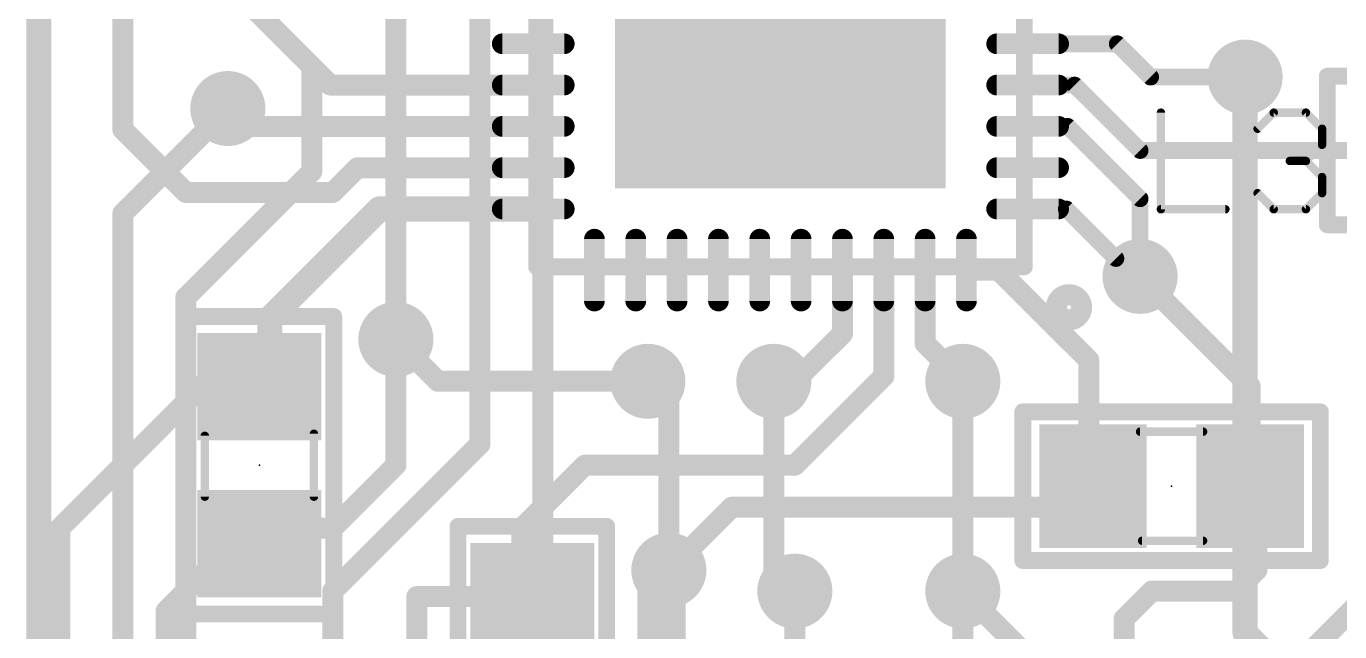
# Model space of a CAD drawing. Extents: x -16 to 117, y 0 to 53.
# Drawn here: x 17.63 to 33.51, y 20.08 to 27.41 of the extents above; entities that cross this region are included whole.
import ezdxf

# ---------------------------------------------------------------- set-up
doc = ezdxf.new("R2010")
doc.units = 0
for name, color, linetype in [('1', 12, 'CONTINUOUS'), ('16', 132, 'CONTINUOUS'), ('18', 110, 'CONTINUOUS'), ('21', 53, 'CONTINUOUS'), ('23', 53, 'CONTINUOUS'), ('51', 253, 'CONTINUOUS')]:
    doc.layers.add(name, color=color, linetype=linetype)

# ---------------------------------------------------------------- blocks, each defined once
blk = doc.blocks.new('RECT')
blk.add_solid([(-0.5, -0.5), (0.5, -0.5), (-0.5, 0.5), (0.5, 0.5)])
blk = doc.blocks.new('RECT40000X160000R100')
at = {"const_width": 0.125}
blk.add_lwpolyline([(0.0625, -0.375), (0.0625, 0.375, 0.4142), (0, 0.4375), (0, 0.4375, 0.4142), (-0.0625, 0.375), (-0.0625, -0.375, 0.4142), (0, -0.4375), (0, -0.4375, 0.4142)], format="xyb", close=True, dxfattribs=at)
blk.add_solid([(-0.0254, -0.4004), (0.0254, -0.4004), (-0.0254, 0.4004), (0.0254, 0.4004)])
blk = doc.blocks.new('ROUNDV')
at = {"const_width": 0.5}
blk.add_lwpolyline([(0, -0.25, 1), (0, 0.25, 1), (0, -0.25)], format="xyb", dxfattribs=at)

msp = doc.modelspace()

# ---------------------------------------------------------------- linework, layer by layer
at = {"layer": '1'}
for points, const_width in [([(18.796, 26.162), (18.796, 31.496)], 0.254), ([(25.5, 28.7), (26.75, 27.45)], 0.254), ([(26.75, 27.45), (27.5, 28.2)], 0.254), ([(20.066, 27.94), (21.306, 26.7)], 0.254), ([(30.824, 27.2), (29.74, 27.2)], 0.2032), ([(31.227, 26.797), (30.824, 27.2)], 0.2032), ([(32.37, 26.797), (31.227, 26.797)], 0.2032), ([(21.306, 26.7), (23.76, 26.7)], 0.254), ([(29.74, 26.7), (30.308, 26.7)], 0.2032), ([(30.308, 26.7), (31.1, 25.908)], 0.2032), ([(20.066, 26.416), (20.282, 26.2)], 0.254), ([(18.796, 26.162), (19.558, 25.4)], 0.254), ([(20.282, 26.2), (23.76, 26.2)], 0.254), ([(30.2238, 26.2), (29.74, 26.2)], 0.2032), ([(31.1, 25.3238), (30.2238, 26.2)], 0.2032), ([(31.1, 25.908), (34.214, 25.908)], 0.2032), ([(21.336, 25.4), (21.636, 25.7)], 0.254), ([(21.636, 25.7), (23.76, 25.7)], 0.254), ([(19.558, 25.4), (21.336, 25.4)], 0.254), ([(31.1, 24.384), (31.1, 25.3238)], 0.2032), ([(20.574, 23.876), (21.898, 25.2)], 0.3048), ([(21.898, 25.2), (23.76, 25.2)], 0.3048), ([(30.2078, 25.2), (29.74, 25.2)], 0.2032), ([(30.807, 24.6008), (30.2078, 25.2)], 0.2032), ([(30.8832, 24.6008), (30.807, 24.6008)], 0.254), ([(31.1, 24.384), (30.8832, 24.6008)], 0.254), ([(27.5, 24.46), (27.5, 23.69)], 0.254), ([(28, 23.174), (28, 24.46)], 0.254), ([(28.5, 24.46), (28.5, 23.57)], 0.254), ([(29, 24.46), (29.388, 24.46)], 0.254), ([(29.388, 24.46), (30.48, 23.368)], 0.254), ([(32.431, 23.053), (31.1, 24.384)], 0.254), ([(20.574, 23.114), (20.574, 23.876)], 0.3048), ([(22.098, 22.098), (22.098, 23.622)], 0.254), ([(22.606, 23.114), (22.098, 23.622)], 0.254), ([(27.5, 23.69), (26.924, 23.114)], 0.254), ([(28.5, 23.57), (28.956, 23.114)], 0.254), ([(18.034, 21.336), (20.066, 23.368)], 0.254), ([(20.066, 23.368), (20.386, 23.048)], 0.254), ([(30.48, 23.368), (30.48, 21.895)], 0.254), ([(20.447, 23.048), (20.508, 23.048)], 0.3048), ([(20.508, 23.048), (20.574, 23.114)], 0.3048), ([(25.146, 23.114), (22.606, 23.114)], 0.254), ([(26.924, 23.114), (26.67, 23.114)], 0.254), ([(28, 23.174), (26.924, 22.098)], 0.254), ([(20.386, 23.048), (20.447, 23.048)], 0.254), ([(32.431, 21.844), (32.431, 23.053)], 0.254), ([(21.336, 21.336), (22.098, 22.098)], 0.254), ([(23.622, 21.336), (24.384, 22.098)], 0.254), ([(24.384, 22.098), (26.924, 22.098)], 0.254), ([(30.277, 21.59), (30.531, 21.844)], 0.254), ([(30.48, 21.895), (30.531, 21.844)], 0.254), ([(32.512, 21.763), (32.431, 21.844)], 0.254), ([(32.512, 20.828), (32.512, 21.763)], 0.254), ([(26.162, 21.59), (25.4, 20.828)], 0.254), ([(27.432, 21.59), (26.162, 21.59)], 0.254), ([(27.432, 21.59), (30.277, 21.59)], 0.254), ([(18.034, 17.272), (18.034, 21.336)], 0.254), ([(19.32, 20.336), (20.32, 21.336)], 0.254), ([(20.32, 21.336), (20.447, 21.209)], 0.254), ([(20.574, 21.082), (20.828, 21.336)], 0.254), ([(20.828, 21.336), (21.336, 21.336)], 0.254), ([(23.622, 20.574), (23.622, 21.336)], 0.254), ([(20.447, 21.148), (20.894, 21.148)], 0.3048), ([(20.447, 21.209), (20.447, 21.148)], 0.254), ([(20.447, 21.148), (20.508, 21.148)], 0.254), ([(20.508, 21.148), (20.574, 21.082)], 0.254), ([(25.146, 20.574), (25.4, 20.828)], 0.254), ([(32.258, 20.574), (32.512, 20.828)], 0.254), ([(23.683, 20.574), (23.622, 20.574)], 0.254), ([(23.749, 20.508), (23.683, 20.574)], 0.254), ([(25.146, 19.05), (25.146, 20.574)], 0.254), ([(26.924, 20.574), (26.924, 19.126)], 0.254), ([(28.956, 20.574), (28.956, 19.101)], 0.254), ([(30.907, 20.239), (31.242, 20.574)], 0.254), ([(31.242, 20.574), (32.258, 20.574)], 0.254), ([(22.352, 20.508), (23.749, 20.508)], 0.254), ([(22.352, 16.764), (22.352, 20.508)], 0.254), ([(32.878, 19.558), (33.706, 20.386)], 0.254), ([(19.32, 18.603), (19.32, 20.336)], 0.254), ([(30.907, 19.05), (30.907, 20.239)], 0.254)]:
    msp.add_lwpolyline(points, dxfattribs=dict(at, const_width=const_width))
for points, const_width in [([(26.7051, 27.4949, 1), (26.7949, 27.4051)], 0.127), ([(26.7051, 27.4051, 1), (26.7949, 27.4949)], 0.127), ([(29.74, 27.2508, 1), (29.74, 27.1492)], 0.1016), ([(30.8599, 27.2359, 1), (30.7881, 27.1641)], 0.1016), ([(30.824, 27.1492, 1), (30.824, 27.2508)], 0.1016), ([(31.227, 26.8478, 1), (31.227, 26.7462)], 0.1016), ([(31.1911, 26.7611, 1), (31.2629, 26.8329)], 0.1016), ([(32.37, 26.7462, 1), (32.37, 26.8478)], 0.1016), ([(21.306, 26.7635, 1), (21.306, 26.6365)], 0.127), ([(21.2611, 26.6551, 1), (21.3509, 26.7449)], 0.127), ([(23.76, 26.6365, 1), (23.76, 26.7635)], 0.127), ([(29.74, 26.7508, 1), (29.74, 26.6492)], 0.1016), ([(30.3439, 26.7359, 1), (30.2721, 26.6641)], 0.1016), ([(30.308, 26.6492, 1), (30.308, 26.7508)], 0.1016), ([(20.1109, 26.4609, 1), (20.0211, 26.3711)], 0.127), ([(18.8409, 26.2069, 1), (18.7511, 26.1171)], 0.127), ([(18.7325, 26.162, 1), (18.8595, 26.162)], 0.127), ([(20.282, 26.2635, 1), (20.282, 26.1365)], 0.127), ([(20.2371, 26.1551, 1), (20.3269, 26.2449)], 0.127), ([(23.76, 26.1365, 1), (23.76, 26.2635)], 0.127), ([(29.74, 26.2508, 1), (29.74, 26.1492)], 0.1016), ([(30.2597, 26.2359, 1), (30.1879, 26.1641)], 0.1016), ([(30.2238, 26.1492, 1), (30.2238, 26.2508)], 0.1016), ([(31.1, 25.9588, 1), (31.1, 25.8572)], 0.1016), ([(31.0641, 25.8721, 1), (31.1359, 25.9439)], 0.1016), ([(21.636, 25.7635, 1), (21.636, 25.6365)], 0.127), ([(21.6809, 25.6551, 1), (21.5911, 25.7449)], 0.127), ([(23.76, 25.6365, 1), (23.76, 25.7635)], 0.127), ([(19.558, 25.4635, 1), (19.558, 25.3365)], 0.127), ([(19.5131, 25.3551, 1), (19.6029, 25.4449)], 0.127), ([(21.2911, 25.4449, 1), (21.3809, 25.3551)], 0.127), ([(21.336, 25.3365, 1), (21.336, 25.4635)], 0.127), ([(31.1508, 25.3238, 1), (31.0492, 25.3238)], 0.1016), ([(21.898, 25.2762, 1), (21.898, 25.1238)], 0.1524), ([(21.9519, 25.1461, 1), (21.8441, 25.2539)], 0.1524), ([(23.76, 25.1238, 1), (23.76, 25.2762)], 0.1524), ([(29.74, 25.2508, 1), (29.74, 25.1492)], 0.1016), ([(30.2437, 25.2359, 1), (30.1719, 25.1641)], 0.1016), ([(30.2078, 25.1492, 1), (30.2078, 25.2508)], 0.1016), ([(31.0641, 25.2879, 1), (31.1359, 25.3597)], 0.1016), ([(30.807, 24.6643, 1), (30.807, 24.5373)], 0.127), ([(30.7711, 24.5649, 1), (30.8429, 24.6367)], 0.1016), ([(30.9281, 24.6457, 1), (30.8383, 24.5559)], 0.127), ([(30.8832, 24.5373, 1), (30.8832, 24.6643)], 0.127), ([(27.5635, 24.46, 1), (27.4365, 24.46)], 0.127), ([(28.0635, 24.46, 1), (27.9365, 24.46)], 0.127), ([(28.5635, 24.46, 1), (28.4365, 24.46)], 0.127), ([(29, 24.5235, 1), (29, 24.3965)], 0.127), ([(29.4329, 24.5049, 1), (29.3431, 24.4151)], 0.127), ([(29.388, 24.3965, 1), (29.388, 24.5235)], 0.127), ([(31.1449, 24.4289, 1), (31.0551, 24.3391)], 0.127), ([(31.0551, 24.3391, 1), (31.1449, 24.4289)], 0.127), ([(31.0492, 24.384, 1), (31.1508, 24.384)], 0.1016), ([(20.6502, 23.876, 1), (20.4978, 23.876)], 0.1524), ([(20.5201, 23.9299, 1), (20.6279, 23.8221)], 0.1524), ([(22.1615, 23.622, 1), (22.0345, 23.622)], 0.127), ([(22.1429, 23.6669, 1), (22.0531, 23.5771)], 0.127), ([(27.4365, 23.69, 1), (27.5635, 23.69)], 0.127), ([(27.5449, 23.6451, 1), (27.4551, 23.7349)], 0.127), ([(28.5449, 23.6149, 1), (28.4551, 23.5251)], 0.127), ([(28.4365, 23.57, 1), (28.5635, 23.57)], 0.127), ([(20.1109, 23.4129, 1), (20.0211, 23.3231)], 0.127), ([(20.1109, 23.3231, 1), (20.0211, 23.4129)], 0.127), ([(30.5435, 23.368, 1), (30.4165, 23.368)], 0.127), ([(30.4351, 23.3231, 1), (30.5249, 23.4129)], 0.127), ([(20.447, 23.1242, 1), (20.447, 22.9718)], 0.1524), ([(20.508, 22.9718, 1), (20.508, 23.1242)], 0.1524), ([(20.6279, 23.0601, 1), (20.5201, 23.1679)], 0.1524), ([(22.606, 23.1775, 1), (22.606, 23.0505)], 0.127), ([(22.5611, 23.0691, 1), (22.6509, 23.1589)], 0.127), ([(25.146, 23.0505, 1), (25.146, 23.1775)], 0.127), ([(26.67, 23.1775, 1), (26.67, 23.0505)], 0.127), ([(26.8791, 23.1589, 1), (26.9689, 23.0691)], 0.127), ([(26.924, 23.0505, 1), (26.924, 23.1775)], 0.127), ([(27.9365, 23.174, 1), (28.0635, 23.174)], 0.127), ([(28.0449, 23.1291, 1), (27.9551, 23.2189)], 0.127), ([(28.9111, 23.0691, 1), (29.0009, 23.1589)], 0.127), ([(20.386, 23.1115, 1), (20.386, 22.9845)], 0.127), ([(20.3411, 23.0031, 1), (20.4309, 23.0929)], 0.127), ([(20.4541, 23.1019, 1), (20.5619, 22.9941)], 0.1524), ([(20.447, 22.9845, 1), (20.447, 23.1115)], 0.127), ([(20.4978, 23.114, 1), (20.6502, 23.114)], 0.1524), ([(32.4945, 23.053, 1), (32.3675, 23.053)], 0.127), ([(32.3861, 23.0081, 1), (32.4759, 23.0979)], 0.127), ([(22.0345, 22.098, 1), (22.1615, 22.098)], 0.127), ([(22.1429, 22.0531, 1), (22.0531, 22.1429)], 0.127), ([(24.384, 22.1615, 1), (24.384, 22.0345)], 0.127), ([(24.4289, 22.0531, 1), (24.3391, 22.1429)], 0.127), ([(26.8791, 22.1429, 1), (26.9689, 22.0531)], 0.127), ([(26.924, 22.0345, 1), (26.924, 22.1615)], 0.127), ([(30.5249, 21.9399, 1), (30.4351, 21.8501)], 0.127), ([(30.4165, 21.895, 1), (30.5435, 21.895)], 0.127), ([(30.5759, 21.7991, 1), (30.4861, 21.8889)], 0.127), ([(30.4861, 21.7991, 1), (30.5759, 21.8889)], 0.127), ([(32.4759, 21.8889, 1), (32.3861, 21.7991)], 0.127), ([(32.3675, 21.844, 1), (32.4945, 21.844)], 0.127), ([(32.5755, 21.763, 1), (32.4485, 21.763)], 0.127), ([(32.4671, 21.7181, 1), (32.5569, 21.8079)], 0.127), ([(26.162, 21.6535, 1), (26.162, 21.5265)], 0.127), ([(26.2069, 21.5451, 1), (26.1171, 21.6349)], 0.127), ([(27.432, 21.6535, 1), (27.432, 21.5265)], 0.127), ([(27.432, 21.5265, 1), (27.432, 21.6535)], 0.127), ([(30.2321, 21.6349, 1), (30.3219, 21.5451)], 0.127), ([(30.277, 21.5265, 1), (30.277, 21.6535)], 0.127), ([(18.0975, 21.336, 1), (17.9705, 21.336)], 0.127), ([(20.3649, 21.3809, 1), (20.2751, 21.2911)], 0.127), ([(20.3649, 21.2911, 1), (20.2751, 21.3809)], 0.127), ([(20.828, 21.3995, 1), (20.828, 21.2725)], 0.127), ([(20.8729, 21.2911, 1), (20.7831, 21.3809)], 0.127), ([(21.336, 21.2725, 1), (21.336, 21.3995)], 0.127), ([(23.6855, 21.336, 1), (23.5585, 21.336)], 0.127), ([(17.9891, 21.3809, 1), (18.0789, 21.2911)], 0.127), ([(20.447, 21.2242, 1), (20.447, 21.0718)], 0.1524), ([(20.5105, 21.209, 1), (20.3835, 21.209)], 0.127), ([(20.4021, 21.1641, 1), (20.4919, 21.2539)], 0.127), ([(20.894, 21.0718, 1), (20.894, 21.2242)], 0.1524), ([(21.2911, 21.3809, 1), (21.3809, 21.2911)], 0.127), ([(23.5771, 21.3809, 1), (23.6669, 21.2911)], 0.127), ([(20.447, 21.2115, 1), (20.447, 21.0845)], 0.127), ([(20.3835, 21.148, 1), (20.5105, 21.148)], 0.127), ([(20.5529, 21.1929, 1), (20.4631, 21.1031)], 0.127), ([(20.508, 21.0845, 1), (20.508, 21.2115)], 0.127), ([(20.5291, 21.1269, 1), (20.6189, 21.0371)], 0.127), ([(20.5291, 21.0371, 1), (20.6189, 21.1269)], 0.127), ([(25.3551, 20.8729, 1), (25.4449, 20.7831)], 0.127), ([(25.4449, 20.7831, 1), (25.3551, 20.8729)], 0.127), ([(32.4485, 20.828, 1), (32.5755, 20.828)], 0.127), ([(32.5569, 20.7831, 1), (32.4671, 20.8729)], 0.127), ([(23.622, 20.6375, 1), (23.622, 20.5105)], 0.127), ([(23.7279, 20.6189, 1), (23.6381, 20.5291)], 0.127), ([(23.683, 20.5105, 1), (23.683, 20.6375)], 0.127), ([(25.2095, 20.574, 1), (25.0825, 20.574)], 0.127), ([(25.1011, 20.6189, 1), (25.1909, 20.5291)], 0.127), ([(26.9875, 20.574, 1), (26.8605, 20.574)], 0.127), ([(29.0195, 20.574, 1), (28.8925, 20.574)], 0.127), ([(31.242, 20.6375, 1), (31.242, 20.5105)], 0.127), ([(31.2869, 20.5291, 1), (31.1971, 20.6189)], 0.127), ([(32.2131, 20.6189, 1), (32.3029, 20.5291)], 0.127), ([(32.258, 20.5105, 1), (32.258, 20.6375)], 0.127), ([(22.352, 20.5715, 1), (22.352, 20.4445)], 0.127), ([(22.4155, 20.508, 1), (22.2885, 20.508)], 0.127), ([(23.5585, 20.574, 1), (23.6855, 20.574)], 0.127), ([(23.7041, 20.4631, 1), (23.7939, 20.5529)], 0.127), ([(23.749, 20.4445, 1), (23.749, 20.5715)], 0.127), ([(19.3835, 20.336, 1), (19.2565, 20.336)], 0.127), ([(19.2751, 20.3809, 1), (19.3649, 20.2911)], 0.127), ([(30.9705, 20.239, 1), (30.8435, 20.239)], 0.127), ([(30.8621, 20.2839, 1), (30.9519, 20.1941)], 0.127)]:
    msp.add_lwpolyline(points, format="xyb", dxfattribs=dict(at, const_width=const_width))
at = {"layer": '16'}
for points, const_width in [([(17.78, 10.414), (17.78, 41.91)], 0.3048), ([(23.876, 16.764), (23.876, 29.464)], 0.254), ([(23.114, 22.352), (23.114, 29.21)], 0.254), ([(22.098, 23.622), (22.098, 28.702)], 0.254), ([(21.082, 26.924), (20.066, 27.94)], 0.254), ([(21.082, 25.654), (21.082, 26.924)], 0.254), ([(32.37, 20.066), (32.37, 26.797)], 0.3048), ([(18.796, 25.146), (20.066, 26.416)], 0.254), ([(19.558, 24.13), (21.082, 25.654)], 0.254), ([(18.796, 13.97), (18.796, 25.146)], 0.254), ([(19.558, 14.478), (19.558, 24.13)], 0.254), ([(25.4, 22.86), (25.146, 23.114)], 0.254), ([(26.67, 23.114), (26.67, 20.828)], 0.254), ([(28.956, 23.114), (28.956, 20.574)], 0.254), ([(25.4, 20.828), (25.4, 22.86)], 0.254), ([(21.336, 20.574), (23.114, 22.352)], 0.254), ([(25.4, 20.828), (25.4, 19.304)], 0.4064), ([(26.67, 20.828), (26.924, 20.574)], 0.254), ([(21.336, 19.304), (21.336, 20.574)], 0.254), ([(31.75, 17.78), (28.956, 20.574)], 0.254), ([(32.878, 19.558), (32.37, 20.066)], 0.3048)]:
    msp.add_lwpolyline(points, dxfattribs=dict(at, const_width=const_width))
for points, const_width in [([(21.1455, 26.924, 1), (21.0185, 26.924)], 0.127), ([(21.0371, 26.8791, 1), (21.1269, 26.9689)], 0.127), ([(32.4462, 26.797, 1), (32.2938, 26.797)], 0.1524), ([(20.1109, 26.3711, 1), (20.0211, 26.4609)], 0.127), ([(21.1269, 25.6091, 1), (21.0371, 25.6989)], 0.127), ([(21.0185, 25.654, 1), (21.1455, 25.654)], 0.127), ([(18.8595, 25.146, 1), (18.7325, 25.146)], 0.127), ([(18.7511, 25.1909, 1), (18.8409, 25.1011)], 0.127), ([(19.6215, 24.13, 1), (19.4945, 24.13)], 0.127), ([(19.5131, 24.1749, 1), (19.6029, 24.0851)], 0.127), ([(22.0345, 23.622, 1), (22.1615, 23.622)], 0.127), ([(25.1909, 23.1589, 1), (25.1011, 23.0691)], 0.127), ([(26.7335, 23.114, 1), (26.6065, 23.114)], 0.127), ([(29.0195, 23.114, 1), (28.8925, 23.114)], 0.127), ([(25.4635, 22.86, 1), (25.3365, 22.86)], 0.127), ([(25.3551, 22.8151, 1), (25.4449, 22.9049)], 0.127), ([(23.0505, 22.352, 1), (23.1775, 22.352)], 0.127), ([(23.1589, 22.3071, 1), (23.0691, 22.3969)], 0.127), ([(25.5016, 20.828, 1), (25.2984, 20.828)], 0.2032), ([(25.3365, 20.828, 1), (25.4635, 20.828)], 0.127), ([(26.7149, 20.8729, 1), (26.6251, 20.7831)], 0.127), ([(26.6065, 20.828, 1), (26.7335, 20.828)], 0.127), ([(21.3995, 20.574, 1), (21.2725, 20.574)], 0.127), ([(21.2911, 20.6189, 1), (21.3809, 20.5291)], 0.127), ([(26.8791, 20.5291, 1), (26.9689, 20.6189)], 0.127), ([(29.0009, 20.6189, 1), (28.9111, 20.5291)], 0.127), ([(28.8925, 20.574, 1), (29.0195, 20.574)], 0.127), ([(32.4239, 20.1199, 1), (32.3161, 20.0121)], 0.1524), ([(32.2938, 20.066, 1), (32.4462, 20.066)], 0.1524)]:
    msp.add_lwpolyline(points, format="xyb", dxfattribs=dict(at, const_width=const_width))
at = {"layer": '21'}
for points, const_width in [([(33.364, 25.008), (33.364, 26.808)], 0.2032), ([(33.364, 26.808), (36.964, 26.808)], 0.2032), ([(31.352, 26.3662), (31.352, 25.1968)], 0.1016), ([(32.5214, 26.1713), (32.7163, 26.3662)], 0.1016), ([(32.7163, 26.3662), (33.1061, 26.3662)], 0.1016), ([(33.1061, 26.3662), (33.301, 26.1713)], 0.1016), ([(33.301, 26.1713), (33.301, 25.9764)], 0.1016), ([(33.301, 25.9764), (33.1061, 25.7815)], 0.1016), ([(33.1061, 25.7815), (32.9112, 25.7815)], 0.1016), ([(33.1061, 25.7815), (33.301, 25.5866)], 0.1016), ([(33.301, 25.5866), (33.301, 25.3917)], 0.1016), ([(32.7163, 25.1968), (32.5214, 25.3917)], 0.1016), ([(33.301, 25.3917), (33.1061, 25.1968)], 0.1016), ([(31.352, 25.1968), (32.1316, 25.1968)], 0.1016), ([(33.1061, 25.1968), (32.7163, 25.1968)], 0.1016), ([(36.964, 25.008), (33.364, 25.008)], 0.2032), ([(23.8, 24.812), (23.8, 24.5)], 0.2032), ([(29.7, 24.5), (29.7, 24.812)], 0.2032), ([(24.112, 24.5), (23.8, 24.5)], 0.2032), ([(29.7, 24.5), (29.388, 24.5)], 0.2032), ([(19.547, 20.298), (19.547, 23.898)], 0.2032), ([(19.547, 23.898), (21.347, 23.898)], 0.2032), ([(21.347, 23.898), (21.347, 20.298)], 0.2032), ([(29.681, 20.944), (29.681, 22.744)], 0.2032), ([(29.681, 22.744), (33.281, 22.744)], 0.2032), ([(33.281, 22.744), (33.281, 20.944)], 0.2032), ([(22.849, 17.758), (22.849, 21.358)], 0.2032), ([(22.849, 21.358), (24.649, 21.358)], 0.2032), ([(24.649, 21.358), (24.649, 17.758)], 0.2032), ([(33.281, 20.944), (29.681, 20.944)], 0.2032), ([(21.347, 20.298), (19.547, 20.298)], 0.2032)]:
    msp.add_lwpolyline(points, dxfattribs=dict(at, const_width=const_width))
for points, const_width in [([(33.4148, 26.808, 1), (33.3132, 26.808)], 0.1016), ([(33.364, 26.8588, 1), (33.364, 26.7572)], 0.1016), ([(31.3774, 26.3662, 1), (31.3266, 26.3662)], 0.0508), ([(32.7163, 26.3916, 1), (32.7163, 26.3408)], 0.0508), ([(32.7343, 26.3482, 1), (32.6983, 26.3842)], 0.0508), ([(33.1241, 26.3842, 1), (33.0881, 26.3482)], 0.0508), ([(33.1061, 26.3408, 1), (33.1061, 26.3916)], 0.0508), ([(32.5034, 26.1893, 1), (32.5394, 26.1533)], 0.0508), ([(33.3264, 26.1713, 1), (33.2756, 26.1713)], 0.0508), ([(33.283, 26.1533, 1), (33.319, 26.1893)], 0.0508), ([(33.2756, 25.9764, 1), (33.3264, 25.9764)], 0.0508), ([(33.319, 25.9584, 1), (33.283, 25.9944)], 0.0508), ([(32.9112, 25.8069, 1), (32.9112, 25.7561)], 0.0508), ([(33.1241, 25.7995, 1), (33.0881, 25.7635)], 0.0508), ([(33.0881, 25.7995, 1), (33.1241, 25.7635)], 0.0508), ([(33.1061, 25.7561, 1), (33.1061, 25.8069)], 0.0508), ([(33.3264, 25.5866, 1), (33.2756, 25.5866)], 0.0508), ([(33.283, 25.5686, 1), (33.319, 25.6046)], 0.0508), ([(32.5394, 25.4097, 1), (32.5034, 25.3737)], 0.0508), ([(33.319, 25.3737, 1), (33.283, 25.4097)], 0.0508), ([(33.2756, 25.3917, 1), (33.3264, 25.3917)], 0.0508), ([(31.352, 25.2222, 1), (31.352, 25.1714)], 0.0508), ([(31.3266, 25.1968, 1), (31.3774, 25.1968)], 0.0508), ([(32.1316, 25.1714, 1), (32.1316, 25.2222)], 0.0508), ([(32.7163, 25.2222, 1), (32.7163, 25.1714)], 0.0508), ([(32.6983, 25.1788, 1), (32.7343, 25.2148)], 0.0508), ([(33.0881, 25.2148, 1), (33.1241, 25.1788)], 0.0508), ([(33.1061, 25.1714, 1), (33.1061, 25.2222)], 0.0508), ([(33.364, 25.0588, 1), (33.364, 24.9572)], 0.1016), ([(33.3132, 25.008, 1), (33.4148, 25.008)], 0.1016), ([(23.8508, 24.812, 1), (23.7492, 24.812)], 0.1016), ([(29.7508, 24.812, 1), (29.6492, 24.812)], 0.1016), ([(23.8, 24.5508, 1), (23.8, 24.4492)], 0.1016), ([(23.7492, 24.5, 1), (23.8508, 24.5)], 0.1016), ([(24.112, 24.4492, 1), (24.112, 24.5508)], 0.1016), ([(29.388, 24.5508, 1), (29.388, 24.4492)], 0.1016), ([(29.6492, 24.5, 1), (29.7508, 24.5)], 0.1016), ([(29.7, 24.4492, 1), (29.7, 24.5508)], 0.1016), ([(30.24, 23.883, 1), (30.24, 24.137, 1), (30.24, 23.883)], 0.3048), ([(19.5978, 23.898, 1), (19.4962, 23.898)], 0.1016), ([(19.547, 23.9488, 1), (19.547, 23.8472)], 0.1016), ([(21.3978, 23.898, 1), (21.2962, 23.898)], 0.1016), ([(21.347, 23.8472, 1), (21.347, 23.9488)], 0.1016), ([(29.7318, 22.744, 1), (29.6302, 22.744)], 0.1016), ([(29.681, 22.7948, 1), (29.681, 22.6932)], 0.1016), ([(33.3318, 22.744, 1), (33.2302, 22.744)], 0.1016), ([(33.281, 22.6932, 1), (33.281, 22.7948)], 0.1016), ([(22.8998, 21.358, 1), (22.7982, 21.358)], 0.1016), ([(22.849, 21.4088, 1), (22.849, 21.3072)], 0.1016), ([(24.6998, 21.358, 1), (24.5982, 21.358)], 0.1016), ([(24.649, 21.3072, 1), (24.649, 21.4088)], 0.1016), ([(29.681, 20.9948, 1), (29.681, 20.8932)], 0.1016), ([(29.6302, 20.944, 1), (29.7318, 20.944)], 0.1016), ([(33.2302, 20.944, 1), (33.3318, 20.944)], 0.1016), ([(33.281, 20.8932, 1), (33.281, 20.9948)], 0.1016), ([(19.547, 20.3488, 1), (19.547, 20.2472)], 0.1016), ([(19.4962, 20.298, 1), (19.5978, 20.298)], 0.1016), ([(21.2962, 20.298, 1), (21.3978, 20.298)], 0.1016), ([(21.347, 20.2472, 1), (21.347, 20.3488)], 0.1016)]:
    msp.add_lwpolyline(points, format="xyb", dxfattribs=dict(at, const_width=const_width))
at = {"layer": '23'}
for p in [(20.447, 22.098), (31.481, 21.844)]:
    msp.add_point(p, dxfattribs=at)
at = {"layer": '51'}
for points, const_width in [([(23.8, 30.4), (23.8, 24.5)], 0.2032), ([(29.7, 24.5), (29.7, 30.4)], 0.2032), ([(29.7, 24.5), (23.8, 24.5)], 0.2032), ([(19.787, 22.454), (19.787, 21.717)], 0.1016), ([(21.107, 22.479), (21.107, 21.717)], 0.1016), ([(31.1, 22.504), (31.862, 22.504)], 0.1016), ([(31.125, 21.184), (31.862, 21.184)], 0.1016)]:
    msp.add_lwpolyline(points, dxfattribs=dict(at, const_width=const_width))
for points, const_width in [([(23.8, 24.5508, 1), (23.8, 24.4492)], 0.1016), ([(23.7492, 24.5, 1), (23.8508, 24.5)], 0.1016), ([(29.6492, 24.5, 1), (29.7508, 24.5)], 0.1016), ([(29.7, 24.4492, 1), (29.7, 24.5508)], 0.1016), ([(19.8124, 22.454, 1), (19.7616, 22.454)], 0.0508), ([(21.1324, 22.479, 1), (21.0816, 22.479)], 0.0508), ([(31.1, 22.5294, 1), (31.1, 22.4786)], 0.0508), ([(31.862, 22.4786, 1), (31.862, 22.5294)], 0.0508), ([(19.7616, 21.717, 1), (19.8124, 21.717)], 0.0508), ([(21.0816, 21.717, 1), (21.1324, 21.717)], 0.0508), ([(31.125, 21.2094, 1), (31.125, 21.1586)], 0.0508), ([(31.862, 21.1586, 1), (31.862, 21.2094)], 0.0508)]:
    msp.add_lwpolyline(points, format="xyb", dxfattribs=dict(at, const_width=const_width))

# ---------------------------------------------------------------- block references
at = {"layer": '1'}
for p, xscale, yscale, rotation in [((26.75, 27.45), 4, 4, 180), ((20.447, 23.048), 1.3, 1.5, 270), ((20.447, 21.148), 1.3, 1.5, 270), ((23.749, 20.508), 1.3, 1.5, 270)]:
    msp.add_blockref('RECT', p, dxfattribs=dict(at, xscale=xscale, yscale=yscale, rotation=rotation))
for p, rotation in [((23.76, 27.2), 90), ((29.74, 27.2), 270), ((23.76, 26.7), 90), ((29.74, 26.7), 270), ((23.76, 26.2), 90), ((29.74, 26.2), 270), ((23.76, 25.7), 90), ((29.74, 25.7), 270), ((23.76, 25.2), 90), ((29.74, 25.2), 270), ((24.5, 24.46), 180), ((25, 24.46), 180), ((25.5, 24.46), 180), ((26, 24.46), 180), ((26.5, 24.46), 180), ((27, 24.46), 180), ((27.5, 24.46), 180), ((28, 24.46), 180), ((28.5, 24.46), 180), ((29, 24.46), 180)]:
    msp.add_blockref('RECT40000X160000R100', p, dxfattribs=dict(at, rotation=rotation))
at = {"layer": '1', "xscale": 1.3, "yscale": 1.5}
for p in [(30.531, 21.844), (32.431, 21.844)]:
    msp.add_blockref('RECT', p, dxfattribs=at)
at = {"layer": '18', "xscale": 0.908, "yscale": 0.908}
for p in [(32.37, 26.797), (32.37, 26.797), (20.066, 26.416), (20.066, 26.416), (31.1, 24.384), (31.1, 24.384), (22.098, 23.622), (22.098, 23.622), (25.146, 23.114), (25.146, 23.114), (26.67, 23.114), (26.67, 23.114), (28.956, 23.114), (28.956, 23.114), (25.4, 20.828), (25.4, 20.828), (26.924, 20.574), (26.924, 20.574), (28.956, 20.574), (28.956, 20.574)]:
    msp.add_blockref('ROUNDV', p, dxfattribs=at)
at = {"layer": '51', "xscale": 0.7501, "yscale": 1.4501, "rotation": 270}
for p in [(20.4482, 22.8152), (20.4482, 21.3674), (23.7502, 20.2752)]:
    msp.add_blockref('RECT', p, dxfattribs=at)
at = {"layer": '51', "xscale": 0.7501, "yscale": 1.4501}
for p in [(30.7639, 21.8452), (32.2116, 21.8452)]:
    msp.add_blockref('RECT', p, dxfattribs=at)

doc.saveas('drawing.dxf')
